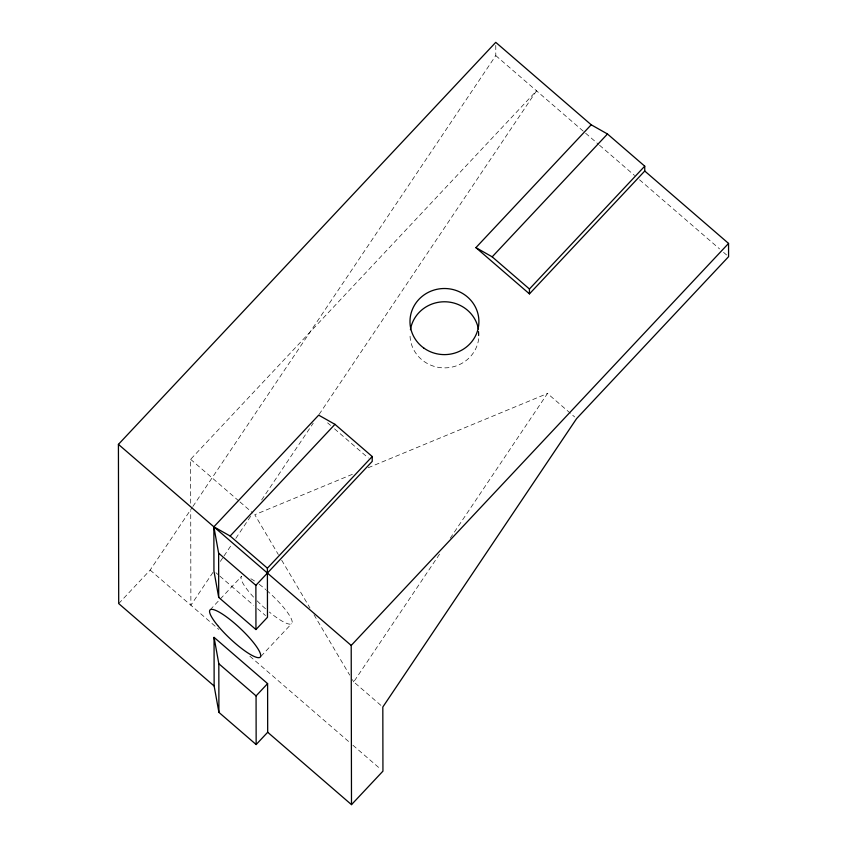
<?xml version="1.0" encoding="UTF-8"?>
<svg xmlns="http://www.w3.org/2000/svg" width="847" height="847" viewBox="0 0 847 847"><rect width="100%" height="100%" fill="white"/><g stroke="black" fill="none" stroke-linecap="round" stroke-linejoin="round"><path stroke-width="0.64" stroke-dasharray="4.24 3.18" d="M118.707 603.583L150.152 570.073L192.153 507.554M192.894 506.453L495.791 55.616L495.77 43.557M212.999 572.36L190.882 605.266L190.723 510.603M220.368 561.392L223.312 556.998M224.053 555.907L232.152 543.838M235.837 538.353L251.315 515.315M261.638 499.963L313.221 423.172M319.118 414.395L536.522 90.809L190.628 459.328L190.713 505.341M380.885 705.35L353.728 681.888L439.921 553.589M450.244 538.237L547.49 393.484L574.647 416.936M210.204 609.755L241.649 576.256A34.462 7.221 43.2 0 0 253.708 597.262M260.992 656.298L291.537 623.752M352.352 474.32L254.778 514.732L278.335 554.531M368.201 467.745L547.49 393.484M495.791 55.616L598.543 144.371M599.538 145.239L634.551 175.477M639.549 179.797L719.569 248.912M723.571 252.364L726.578 254.958M327.609 422.844L330.584 425.416M334.544 428.836L368.254 457.962M190.628 459.328L238.992 501.096M239.976 501.943L252.808 513.028M215.932 572.752L218.907 575.314M219.892 576.172L253.602 605.287M257.573 608.718L265.503 615.568M150.152 570.073L218.897 629.459M249.897 656.234L348.922 741.771M352.924 745.233L380.938 769.425M281.702 560.216L309.97 607.977M314.015 614.795L349.684 675.07M352.384 679.612L353.728 681.888M478.671 331.537L478.693 338.768M478.746 331.357A34.462 33.054 -0.1 0 1 445.511 367.873A34.462 33.054 -0.1 0 1 410.054 333.347M266.689 590.38A34.462 7.221 43.2 0 1 292.162 621.592A34.462 7.221 43.2 0 1 269.357 612.042M265.545 608.802A34.462 7.221 43.2 0 1 257.139 600.862M250.86 578.755A34.462 7.221 43.2 0 1 256.016 582.016M259.15 584.282A34.462 7.221 43.2 0 1 265.746 589.565"/><path stroke-width="1.27" d="M214.143 686.017L214.058 637.368L267.599 683.614L267.684 732.263L256.154 744.545L218.907 712.38L214.143 686.017L118.707 603.583L118.421 444.368L495.76 42.35L591.206 124.784L607.49 133.995L644.736 166.171L644.747 171.03L529.449 293.877L475.908 247.631L591.206 124.784M218.706 597.4L218.632 553.176L213.868 526.813L230.151 536.024L334.967 424.347L372.214 456.522L372.225 461.382L255.879 585.341L255.953 629.565L218.706 597.4L213.942 571.037L213.868 526.813L318.684 415.136L334.967 424.347M475.908 247.631L492.192 256.842L607.49 133.995M255.953 629.565L267.483 617.283L267.398 568.189L372.214 456.522M529.449 293.877L529.439 289.007L644.736 166.171M256.154 744.545L256.069 695.906L267.599 683.614M267.684 732.263L351.494 804.65L351.209 645.446L728.547 243.417L644.747 171.03M351.494 804.65L382.939 771.151L382.823 707.023L576.595 418.619L728.579 256.683L728.547 243.417M492.192 256.842L529.439 289.007M230.151 536.024L267.398 568.189M118.421 444.368L351.209 645.446M218.632 553.176L255.879 585.341M214.058 637.368L218.822 663.73L256.069 695.906M218.822 663.73L218.907 712.38M410.435 329.674A34.462 33.054 -0.1 0 1 444.082 301.776A34.462 33.054 -0.1 0 1 478.386 328.932M217.658 625.488A34.462 7.221 43.2 0 0 260.093 657.261A34.462 7.221 43.2 0 0 227.705 617.781A34.462 7.221 43.2 0 0 217.658 625.488M423.786 348.022A34.462 33.054 -0.1 0 0 478.661 325.502A34.462 33.054 -0.1 0 0 430.911 291.167A34.462 33.054 -0.1 0 0 423.786 348.022"/></g></svg>
